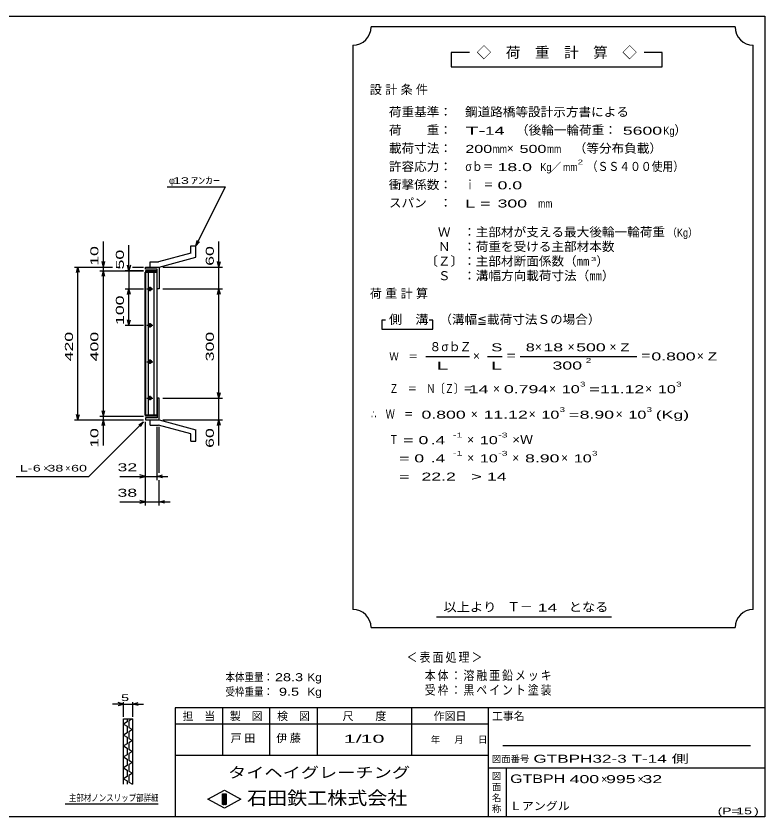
# Model space of a CAD drawing. Units: millimetres, scale not verified. Extents: x -1820 to 1736, y -1282 to 1048.
# Drawn here: x -321 to 1736, y -1152 to 1048 of the extents above; entities that cross this region are included whole.
import ezdxf
from ezdxf.enums import TextEntityAlignment as Align

# ---------------------------------------------------------------- set-up
doc = ezdxf.new("R2010")
doc.units = ezdxf.units.MM
doc.header["$LTSCALE"] = 10
for name, color, linetype, lineweight in [('0_2', 150, 'Continuous', 25), ('16', 3, 'Continuous', 25), ('19', 6, 'Continuous', 25), ('22', 4, 'Continuous', 25), ('24', 2, 'Continuous', 25), ('32', 4, 'Continuous', 25)]:
    doc.layers.add(name, color=color, linetype=linetype, lineweight=lineweight)
doc.styles.add('ベクトル', font='')
doc.styles.get('ベクトル').set_extended_font_data('ベクトル')

msp = doc.modelspace()

# ---------------------------------------------------------------- linework, layer by layer
at = {"layer": '0_2'}
for p, q in [((-1724, 1048.5), (1736, 1048.5)), ((1736, 1048.5), (1736, -1151.5)), ((1736, -851.5), (116, -851.5)), ((116, -851.5), (116, -1151.5)), ((246, -851.5), (246, -981.5)), ((376, -981.5), (376, -851.5)), ((506, -851.5), (506, -981.5)), ((766, -981.5), (766, -851.5)), ((976, -851.5), (976, -1151.5)), ((976, -896.5), (116, -896.5)), ((1696, -956.5), (1016, -956.5)), ((116, -981.5), (976, -981.5)), ((976, -1016.5), (1736, -1016.5)), ((1026, -1151.5), (1026, -1016.5)), ((206, -1102.5), (251, -1077.5)), ((251, -1077.5), (296, -1102.5)), ((246, -1087.5), (256, -1087.5)), ((246, -1117.5), (246, -1087.5)), ((246, -1087.5), (248, -1087.5)), ((248, -1087.5), (248, -1117.5)), ((250, -1117.5), (250, -1087.5)), ((250, -1087.5), (252, -1087.5)), ((252, -1087.5), (252, -1117.5)), ((254, -1117.5), (254, -1087.5)), ((254, -1087.5), (256, -1087.5)), ((256, -1087.5), (256, -1117.5)), ((256, -1087.5), (256, -1117.5)), ((251, -1127.5), (206, -1102.5)), ((256, -1117.5), (246, -1117.5)), ((248, -1117.5), (250, -1117.5)), ((296, -1102.5), (251, -1127.5)), ((252, -1117.5), (254, -1117.5)), ((1736, -1151.5), (-1724, -1151.5))]:
    msp.add_line(p, q, dxfattribs=at)
at = {"layer": '16'}
for p, q in [((33.3, -46.5), (33.3, 344.5)), ((33.3, 344.5), (34, 344.5)), ((66, 349), (34, 349)), ((34, 349), (34, 344.5)), ((34, 344.5), (66, 344.5)), ((34, 344.5), (34, -46.5)), ((66, 344.5), (34, 344.5)), ((41.5, 344.5), (41.5, -46.5)), ((58.5, -46.5), (58.5, 344.5)), ((66, 344.5), (66, 349)), ((66, -46.5), (66, 344.5)), ((38.5, 299), (54.5, 299)), ((48.5, 302), (44.5, 302)), ((44.5, 296), (48.5, 296)), ((46.5, 305), (46.5, 293)), ((38.5, 199), (54.5, 199)), ((48.5, 202), (44.5, 202)), ((46.5, 205), (46.5, 193)), ((44.5, 196), (48.5, 196)), ((38.5, 99), (54.5, 99)), ((48.5, 102), (44.5, 102)), ((44.5, 96), (48.5, 96)), ((46.5, 105), (46.5, 93)), ((48.5, 2), (44.5, 2)), ((46.5, 5), (46.5, -7)), ((38.5, -1), (54.5, -1)), ((44.5, -4), (48.5, -4)), ((34, -46.5), (33.3, -46.5)), ((34, -46.5), (66, -46.5)), ((34, -51), (34, -46.5)), ((34, -46.5), (66, -46.5)), ((66, -51), (34, -51)), ((66, -46.5), (66, -51))]:
    msp.add_line(p, q, dxfattribs=at)
for centre, radius, start, end in [((44.5, 299), 3, 90, 270), ((46.5, 299), 4, 46.6, 133.4), ((46.5, 299), 4, 226.6, 313.4), ((48.5, 299), 3, 270, 90), ((44.5, 199), 3, 90, 270), ((46.5, 199), 4, 46.6, 133.4), ((48.5, 199), 3, 270, 90), ((46.5, 199), 4, 226.6, 313.4), ((44.5, 99), 3, 90, 270), ((46.5, 99), 4, 46.6, 133.4), ((46.5, 99), 4, 226.6, 313.4), ((48.5, 99), 3, 270, 90), ((44.5, -1), 3, 90, 270), ((46.5, -1), 4, 46.6, 133.4), ((48.5, -1), 3, 270, 90), ((46.5, -1), 4, 226.6, 313.4)]:
    msp.add_arc(centre, radius, start, end, dxfattribs=at)
at = {"layer": '19'}
for p, q in [((159, 397), (70, 373)), ((159, 417), (173, 417)), ((159, 397), (159, 417)), ((173, 386), (173, 417)), ((72, 359), (173, 386)), ((34, 353), (34, 359)), ((34, 359), (71, 359)), ((66, 353), (34, 353)), ((47, 373), (70, 373)), ((47, 359), (47, 373)), ((47, 359), (72, 359)), ((66, 299), (66, 353)), ((71, 359), (72, 358)), ((72, 358), (72, 299)), ((72, 299), (66, 299)), ((72, -1), (66, -1)), ((66, -1), (66, -55)), ((72, -60), (72, -1)), ((34, -55), (34, -61)), ((66, -55), (34, -55)), ((34, -61), (71, -61)), ((47, -61), (72, -61)), ((47, -75), (47, -61)), ((71, -61), (72, -60)), ((72, -61), (173, -88)), ((47, -75), (70, -75)), ((159, -99), (70, -75)), ((173, -119), (173, -88)), ((159, -119), (159, -99)), ((159, -119), (173, -119))]:
    msp.add_line(p, q, dxfattribs=at)
at = {"layer": '22'}
for p, q in [((94, 579), (254, 579)), ((173, 417), (254, 579)), ((-81, 359), (-81, 429)), ((-11, 349), (-11, 419)), ((173, 417), (176, 431.6)), ((173, 417), (183, 428)), ((236, 359), (236, 429)), ((-81, 359), (-85, 374)), ((-81, 359), (-77, 374)), ((236, 359), (232, 374)), ((236, 359), (240, 374)), ((-161, 359), (-56, 359)), ((-155, 344), (-151, 359)), ((-147, 344), (-151, 359)), ((-151, -61), (-151, 359)), ((-91, 359), (-56, 359)), ((-81, 349), (-81, 359)), ((-11, 349), (-15, 364)), ((-7, 364), (-11, 349)), ((-1, 359), (29, 359)), ((-1, 359), (29, 359)), ((82, 359), (246, 359)), ((236, 299), (236, 359)), ((-91, 349), (29, 349)), ((-85, 334), (-81, 349)), ((-77, 334), (-81, 349)), ((-81, -51), (-81, 349)), ((29, 349), (-21, 349)), ((-11, 349), (-11, 299)), ((-21, 299), (29, 299)), ((-15, 284), (-11, 299)), ((-7, 284), (-11, 299)), ((-11, 199), (-11, 299)), ((82, 299), (246, 299)), ((232, 284), (236, 299)), ((240, 284), (236, 299)), ((236, -1), (236, 299)), ((-21, 199), (29, 199)), ((-11, 199), (-15, 214)), ((-11, 199), (-7, 214)), ((236, -1), (232, 14)), ((236, -1), (240, 14)), ((82, -1), (246, -1)), ((236, -61), (236, -1)), ((-81, -51), (-85, -36)), ((-81, -51), (-77, -36)), ((-161, -61), (29, -61)), ((-151, -61), (-155, -46)), ((-151, -61), (-147, -46)), ((-121, -216), (29, -66)), ((-91, -51), (29, -51)), ((-91, -61), (29, -61)), ((-85, -76), (-81, -61)), ((-81, -61), (-81, -51)), ((-77, -76), (-81, -61)), ((-81, -131), (-81, -61)), ((16, -74), (29, -66)), ((21, -79), (29, -66)), ((34, -226), (34, -66)), ((34, -296), (34, -66)), ((82, -61), (246, -61)), ((232, -76), (236, -61)), ((240, -76), (236, -61)), ((236, -131), (236, -61)), ((66, -226), (66, -80)), ((72, -206), (72, -80)), ((-321, -216), (-121, -216)), ((-36, -216), (34, -216)), ((34, -216), (19, -212)), ((19, -220), (34, -216)), ((34, -216), (66, -216)), ((66, -216), (81, -212)), ((81, -220), (66, -216)), ((66, -216), (96, -216)), ((72, -296), (72, -226)), ((-36, -286), (34, -286)), ((34, -286), (19, -282)), ((19, -290), (34, -286)), ((34, -286), (72, -286)), ((72, -286), (87, -282)), ((87, -290), (72, -286)), ((72, -286), (102, -286))]:
    msp.add_line(p, q, dxfattribs=at)
at = {"layer": '24', "color": 4}
for p, q in [((1654, 1018.5), (654, 1018.5)), ((604, 968.5), (604, -581.5)), ((1704, -581.5), (1704, 968.5)), ((924, 948.5), (874, 948.5)), ((874, 948.5), (874, 908.5)), ((1454, 948.5), (1404, 948.5)), ((1454, 908.5), (1454, 948.5)), ((874, 908.5), (1454, 908.5)), ((694, 213.5), (684, 213.5)), ((684, 213.5), (684, 188.5)), ((824, 213.5), (814, 213.5)), ((824, 188.5), (824, 213.5)), ((684, 188.5), (824, 188.5)), ((804, 113.5), (924, 113.5)), ((974, 113.5), (1014, 113.5)), ((1064, 113.5), (1384, 113.5)), ((834, -601.5), (1314, -601.5)), ((654, -631.5), (1654, -631.5))]:
    msp.add_line(p, q, dxfattribs=at)
for centre, start, end in [((604, 1018.5), 270, 0), ((1704, 1018.5), 180, 270), ((604, -631.5), 0, 90), ((1704, -631.5), 90, 180)]:
    msp.add_arc(centre, 50, start, end, dxfattribs=at)
at = {"layer": '32'}
for p, q in [((-26, -841.5), (-56, -841.5)), ((-26, -841.5), (-41, -837.5)), ((-41, -845.5), (-26, -841.5)), ((-26, -876.5), (-26, -836.5)), ((-26, -841.5), (-1, -841.5)), ((-1, -836.5), (-1, -876.5)), ((-1, -841.5), (14, -837.5)), ((14, -845.5), (-1, -841.5)), ((-1, -841.5), (29, -841.5)), ((-26, -881.5), (-1, -881.5)), ((-26, -1061.5), (-26, -881.5)), ((-16, -890.5), (-26, -896.5)), ((-26, -896.5), (-16, -902.5)), ((-16, -881.5), (-16, -890.5)), ((-1, -881.5), (-11, -887.5)), ((-11, -887.5), (-11, -905.5)), ((-1, -881.5), (-1, -1061.5)), ((-16, -920.5), (-26, -926.5)), ((-16, -902.5), (-16, -920.5)), ((-11, -905.5), (-1, -911.5)), ((-1, -911.5), (-11, -917.5)), ((-11, -917.5), (-11, -935.5)), ((-26, -926.5), (-16, -932.5)), ((-16, -932.5), (-16, -950.5)), ((-11, -935.5), (-1, -941.5)), ((-1, -941.5), (-11, -947.5)), ((-16, -950.5), (-26, -956.5)), ((-26, -956.5), (-16, -962.5)), ((-16, -962.5), (-16, -980.5)), ((-11, -947.5), (-11, -965.5)), ((-11, -965.5), (-1, -971.5)), ((-16, -980.5), (-26, -986.5)), ((-26, -986.5), (-16, -992.5)), ((-1, -971.5), (-11, -977.5)), ((-11, -977.5), (-11, -995.5)), ((-16, -1010.5), (-26, -1016.5)), ((-16, -992.5), (-16, -1010.5)), ((-11, -995.5), (-1, -1001.5)), ((-1, -1001.5), (-11, -1007.5)), ((-11, -1007.5), (-11, -1025.5)), ((-26, -1016.5), (-16, -1022.5)), ((-16, -1022.5), (-16, -1040.5)), ((-11, -1025.5), (-1, -1031.5)), ((-1, -1031.5), (-11, -1037.5)), ((-16, -1040.5), (-26, -1046.5)), ((-26, -1046.5), (-16, -1052.5)), ((-16, -1052.5), (-16, -1061.5)), ((-11, -1037.5), (-11, -1055.5)), ((-11, -1055.5), (-1, -1061.5)), ((69, -1116.5), (-186, -1116.5))]:
    msp.add_line(p, q, dxfattribs=at)

# ---------------------------------------------------------------- texts
at = {"layer": '0_2', "style": 'ベクトル'}
for s, height, p in [('担\u3000当', 21.99, (136, -874.5)), ('製\u3000図', 21.99, (266, -874.5)), ('検\u3000図', 21.99, (396, -874.5)), ('尺\u3000\u3000度', 21.99, (576, -874.5)), ('作図日', 21.99, (826, -874.5)), ('工事名', 21.99, (986, -874.5)), ('年', 18.3, (818, -939)), ('月', 18.3, (883, -939)), ('日', 18.3, (948, -939)), ('図面番号', 18.33, (986, -992)), ('図', 18.3, (986, -1039)), ('面', 18.3, (986, -1069)), ('名', 18.3, (986, -1099)), ('称', 18.3, (986, -1129))]:
    msp.add_text(s, height=height, dxfattribs=at).set_placement(p, align=Align.MIDDLE_LEFT)
at = {"layer": '0_2', "color": 222, "style": 'ベクトル'}
for s, height, width, p in [('タイヘイグレーチング', 29.33, 1.25, (261, -1029.5)), ('石田鉄工株式会社', 36.66, 1.1, (313.5, -1099.5))]:
    msp.add_text(s, height=height, dxfattribs=dict(at, width=width)).set_placement(p, align=Align.MIDDLE_LEFT)
at = {"layer": '22', "color": 2, "style": 'ベクトル'}
for s, height, p in [('φ', 18.3, (99, 596.5)), ('×', 18.3, (-246, -193.5)), ('×', 18.3, (-186, -193.5)), ('×', 22, (1286, -1047.5)), ('×', 22, (1386, -1047.5))]:
    msp.add_text(s, height=height, dxfattribs=at).set_placement(p, align=Align.MIDDLE_LEFT)
for s, height, width, p in [(' 13 ', 18.33, 1.6, (99, 596.5)), ('ｱﾝｶｰ', 18.33, 1.6, (159, 596.5)), ('L-', 18.33, 1.6, (-311, -193.5)), (' 6 ', 18.33, 1.6, (-286, -193.5)), (' 38 ', 18.33, 1.6, (-246, -193.5)), (' 60 ', 18.33, 1.6, (-181, -193.5)), (' 32 ', 21.99, 1.65, (-56, -191)), (' 38 ', 21.99, 1.65, (-56, -261)), ('本体重量：', 21.99, 0.85, (254, -767.5)), (' 28.3', 21.99, 1.35, (379, -767.5)), ('Kg', 21.99, 1.1, (479, -767.5)), ('受枠重量：', 21.99, 0.85, (254, -807.5)), ('  9.5', 21.99, 1.35, (379, -807.5)), ('Kg', 21.99, 1.1, (479, -807.5)), ('1/', 21.99, 2, (579, -936.5)), (' 10 ', 21.99, 2, (609, -936.5)), ('GTBPH32-3 T-14 側                   ', 21.99, 1.6, (1100, -991.5)), ('GTBPH', 23.46, 1.4, (1036, -1046.5)), (' 400 ', 21.99, 1.65, (1186, -1047.5)), (' 995 ', 21.99, 1.65, (1286, -1047.5)), (' 32 ', 21.99, 1.65, (1386, -1047.5)), ('Ｌアングル', 21.99, 1.1, (1035, -1121.5)), ('(P=', 18.33, 1.55, (1606, -1135)), (' 15 ', 18.33, 1.6, (1646, -1135)), (')', 18.3, 1.6, (1706, -1135))]:
    msp.add_text(s, height=height, dxfattribs=dict(at, width=width)).set_placement(p, align=Align.MIDDLE_LEFT)
at = {"layer": '22', "color": 2, "style": 'ベクトル', "width": 1.65}
for s, p in [(' 10 ', (-106, 349)), (' 50 ', (-36, 339)), (' 60 ', (211, 349)), (' 100 ', (-36, 186.5)), (' 420 ', (-176, 86.5)), (' 400 ', (-106, 86.5)), (' 300 ', (211, 86.5)), (' 10 ', (-106, -151)), (' 60 ', (211, -151))]:
    msp.add_text(s, height=21.99, rotation=90, dxfattribs=at).set_placement(p, align=Align.MIDDLE_LEFT)
at = {"layer": '22', "color": 2, "attachment_point": 4, "style": 'ベクトル'}
for s, insert, char_height in [('\\T1.2;\\W0.85;＜表面処理＞', (751.5, -714), 25.66), ('\\T1.19;\\W0.85;本体：溶融亜鉛メッキ', (801.5, -764), 25.66), ('\\T1.19;\\W0.85;受枠：黒ペイント塗装', (801.5, -804), 25.66), ('\\T1.25;戸田\u3000', (268.5, -936.5), 21.99), ('\\T1.25;伊藤\u3000', (393.5, -936.5), 21.99)]:
    msp.add_mtext(s, dxfattribs=dict(at, insert=insert, char_height=char_height))
at = {"layer": '24', "style": 'ベクトル'}
for s, height, p in [('◇\u3000荷\u3000重\u3000計\u3000算\u3000◇', 29.33, (944, 948.5)), ('）', 24.2, (1487, 735)), ('×', 24.2, (1027, 685)), ('／', 22, (1146.5, 633.5)), ('）', 24.2, (1273, 375)), ('σｂ', 24.19, (847, 140)), ('８', 24.2, (814, 140)), ('Ｚ', 24.2, (897, 140)), ('×', 24.2, (1104, 140)), ('×', 24.2, (1194, 140)), ('×', 24.2, (1309, 140)), ('×', 24.2, (934, 115)), ('×', 24.2, (1549, 115)), ('×', 24.2, (989, 25)), ('×', 24.2, (1143, 25)), ('×', 24.2, (1407, 25)), ('×', 24.2, (928, -45)), ('×', 24.2, (1087, -45)), ('×', 24.2, (1326, -45)), ('×', 24.2, (918, -115)), ('×', 24.2, (918, -165)), ('×', 24.2, (1042, -165)), ('×', 24.2, (1176, -165)), ('Ｔ－', 25.66, (1028, -574))]:
    msp.add_text(s, height=height, dxfattribs=at).set_placement(p, align=Align.MIDDLE_LEFT)
for s, height, width, p in [('荷重基準：\u3000', 24.19, 1.05, (703, 785)), ('鋼道路橋等設計示方書による', 24.19, 1.05, (912, 785)), ('荷\u3000\u3000重：\u3000', 24.19, 1.05, (703, 735)), ('（後輪一輪荷重：', 24.19, 1.05, (1052, 735)), ('T-', 21.99, 2, (913, 733.5)), (' 14 ', 21.99, 1.65, (953, 733.5)), (' 5600', 21.99, 1.65, (1332, 733.5)), ('Kg', 21.99, 0.85, (1457, 733.5)), ('載荷寸法：\u3000', 24.19, 1.05, (703, 685)), ('200', 21.99, 1.5, (913, 683.5)), ('mm', 21.99, 0.8, (988, 683.5)), ('500', 21.99, 1.5, (1062, 683.5)), ('mm', 21.99, 0.8, (1137, 683.5)), ('\u3000（等分布負載）', 24.19, 1.05, (1176, 685)), ('許容応力：\u3000', 24.19, 1.05, (703, 635)), ('σｂ＝', 24.19, 0.9, (913, 635)), (' 18.0', 21.99, 1.65, (988, 633.5)), ('Kg', 21.99, 0.85, (1119, 633.5)), ('mm', 21.99, 0.8, (1181.5, 633.5)), ('2', 13.2, 1.5, (1221.5, 647.5)), ('（ＳＳ４００使用）', 24.19, 0.9, (1246.5, 635)), ('衝撃係数：\u3000', 24.19, 1.05, (703, 585)), ('ｉ\u3000＝', 24.19, 0.75, (913, 585)), (' 0.0', 21.99, 1.65, (988, 583.5)), ('スパン\u3000：\u3000', 24.19, 1.05, (703, 535)), ('L =', 21.99, 1.65, (913, 533.5)), (' 300 ', 21.99, 1.65, (988, 533.5)), ('mm', 21.99, 0.8, (1113, 533.5)), ('\u3000Ｗ\u3000：主部材が支える最大後輪一輪荷重', 24.19, 1.05, (803, 455)), ('（Kg）', 21.99, 0.85, (1468, 453.5)), ('\u3000Ｎ\u3000：荷重を受ける主部材本数', 24.19, 1.05, (803, 415)), ('〔Ｚ〕：主部材断面係数（㎜', 24.19, 1.05, (803, 375)), ('3', 11, 1.8, (1258, 381)), ('\u3000Ｓ\u3000：溝幅方向載荷寸法（㎜）', 24.19, 1.05, (803, 335)), ('側\u3000溝', 24.19, 1.1, (703, 215)), ('\u3000（溝幅≦載荷寸法Ｓの場合）', 24.19, 1.05, (807, 215)), ('S', 22, 1.55, (984, 138.5)), ('8', 22, 1.5, (1079, 138.5)), (' 18 ', 21.99, 1.65, (1114, 138.5)), (' 500 ', 21.99, 1.65, (1204, 138.5)), ('Z', 22, 1.4, (1339, 138.5)), ('Ｗ\u3000＝', 21.99, 0.85, (704, 113.5)), ('＝', 24.2, 0.9, (1024, 115)), ('＝', 24.2, 0.9, (1394, 115)), ('0.800', 21.99, 1.65, (1424, 113.5)), ('Z', 22, 1.4, (1579, 113.5)), ('L', 22, 1.8, (984, 88.5)), (' 300 ', 21.99, 1.65, (1139, 88.5)), ('2', 13.2, 1.5, (1244, 102.5)), ('3', 13.2, 1.5, (1228, 37.5)), ('3', 13.2, 1.5, (1492, 37.5)), ('Ｚ\u3000＝\u3000Ｎ〔Ｚ〕＝', 24.19, 0.75, (704, 25)), (' 14 ', 21.99, 1.65, (909, 23.5)), ('0.794', 21.99, 1.65, (1019, 23.5)), ('10', 21.99, 1.5, (1178, 23.5)), ('=', 22, 1.7, (1253, 23.5)), ('11.12', 21.99, 1.65, (1283, 23.5)), ('10', 21.99, 1.5, (1442, 23.5)), ('∴\u3000Ｗ\u3000＝', 24.19, 0.75, (654, -45)), (' 0.800', 21.99, 1.65, (779, -46.5)), ('11.12', 21.99, 1.65, (963, -46.5)), ('10', 21.99, 1.5, (1122, -46.5)), ('3', 13.2, 1.5, (1172, -32.5)), ('=', 22, 1.7, (1197, -46.5)), ('8.90', 21.99, 1.65, (1227, -46.5)), ('10', 21.99, 1.5, (1361, -46.5)), ('3', 13.2, 1.5, (1411, -32.5)), ('(Kg)', 21.99, 1.65, (1436, -46.5)), ('Ｔ', 24.2, 0.75, (704, -115)), (' = 0', 21.99, 1.65, (729, -116.5)), (' .4 ', 21.99, 1.65, (804, -116.5)), ('-1', 13.2, 1.65, (879, -102.5)), ('10', 21.99, 1.5, (953, -116.5)), ('-3', 13.2, 1.65, (1003, -102.5)), ('×Ｗ', 24.19, 1.1, (1042, -115)), ('-1', 13.2, 1.65, (879, -152.5)), ('-3', 13.2, 1.65, (1003, -152.5)), ('3', 13.2, 1.5, (1261, -152.5)), ('  = 0', 21.99, 1.65, (704, -166.5)), (' .4 ', 21.99, 1.65, (804, -166.5)), ('10', 21.99, 1.5, (953, -166.5)), ('8.90', 21.99, 1.65, (1077, -166.5)), ('10', 21.99, 1.5, (1211, -166.5)), ('  =', 21.99, 1.65, (704, -216.5)), (' 22.2', 21.99, 1.65, (779, -216.5)), ('>', 22, 1.7, (929, -216.5)), (' 14 ', 21.99, 1.65, (959, -216.5)), ('以上より\u3000', 24.19, 1.1, (853, -575)), (' 14 ', 21.99, 1.65, (1098, -576.5)), ('となる', 24.19, 1.1, (1197, -575))]:
    msp.add_text(s, height=height, dxfattribs=dict(at, width=width)).set_placement(p, align=Align.MIDDLE_LEFT)
at = {"layer": '24', "attachment_point": 4, "style": 'ベクトル'}
for s, insert, char_height in [('\\T1.28;設計条件', (650.5, 845), 24.19), ('\\T1.28;荷重計算', (650.5, 285), 24.19), ('\\T1.5;\\W2;\\~L\\~', (809, 88.5), 21.99)]:
    msp.add_mtext(s, dxfattribs=dict(at, insert=insert, char_height=char_height))
at = {"layer": '32', "color": 2, "style": 'ベクトル'}
for s, width, p in [(' 5 ', 1.6, (-43.5, -824)), ('主部材ノンスリップ部詳細', 0.8, (-176, -1099))]:
    msp.add_text(s, height=18.33, dxfattribs=dict(at, width=width)).set_placement(p, align=Align.MIDDLE_LEFT)

doc.saveas('drawing.dxf')
